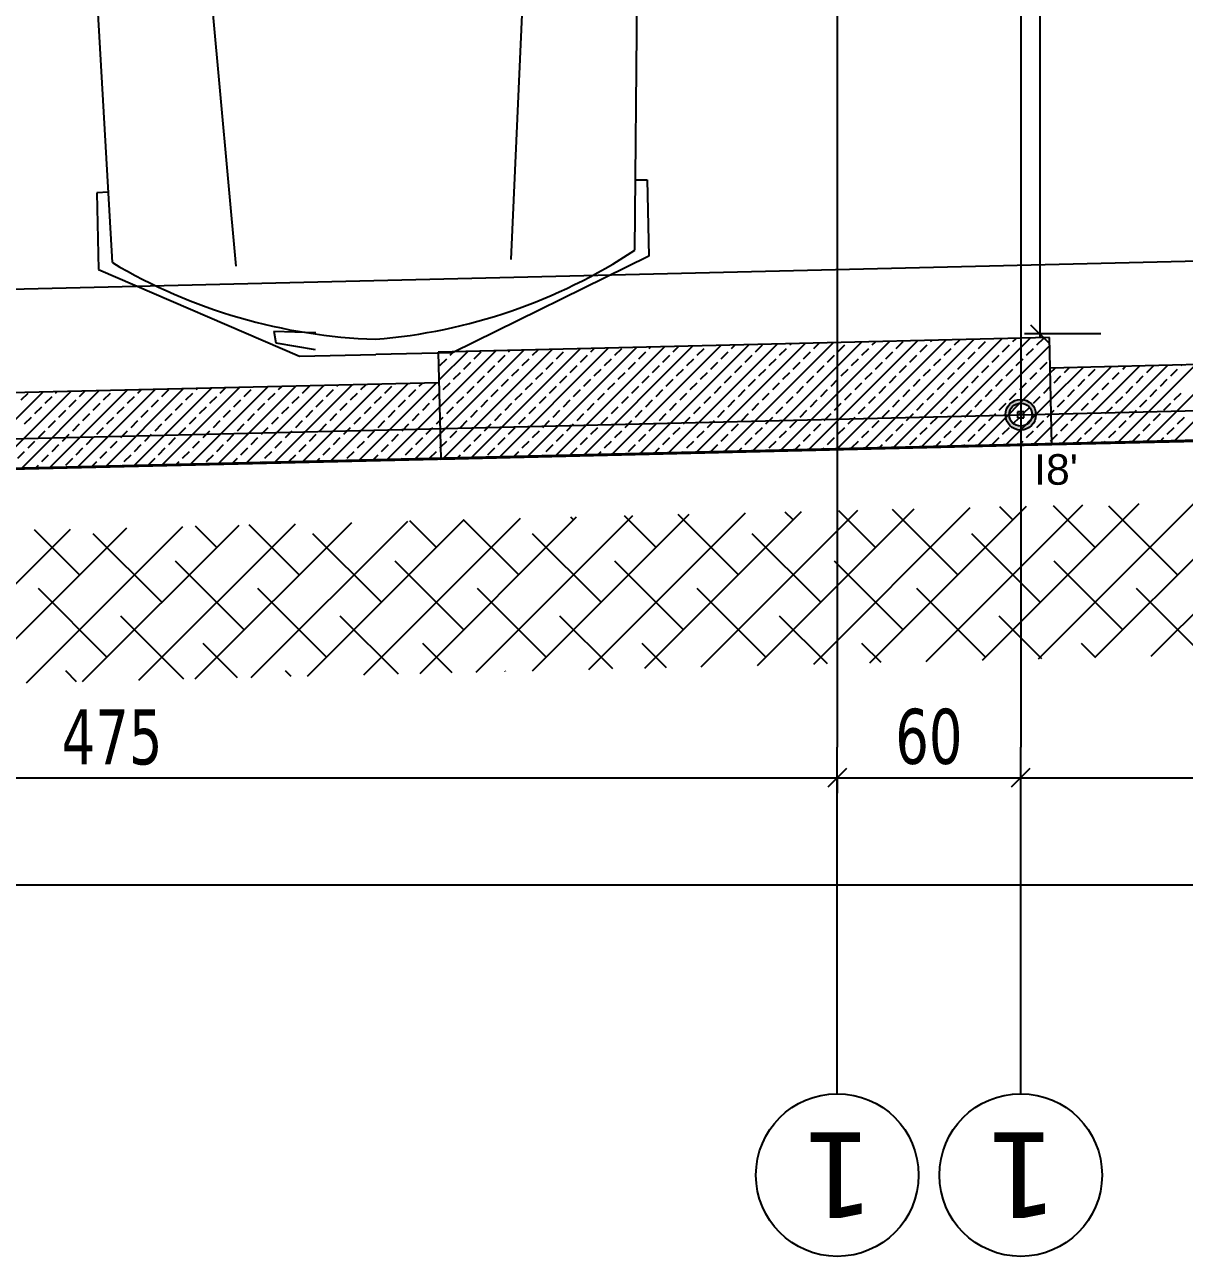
# Model space of a CAD drawing. Header units: millimetres. Extents: x 43168.9 to 43194.6, y -25545.1 to -25543.4.
# Drawn here: x 43170.9527 to 43171.0286, y -25544.8232 to -25544.7426 of the extents above; entities that cross this region are included whole.
import ezdxf
from ezdxf.enums import TextEntityAlignment as Align

# ---------------------------------------------------------------- set-up
doc = ezdxf.new("R2010")
doc.units = ezdxf.units.MM
doc.header["$LTSCALE"] = 200
doc.linetypes.add('DASHDOT', pattern=[1, 0.5, -0.25, 0, -0.25])
doc.linetypes.add('DASHDOT2', pattern=[0.5, 0.25, -0.125, 0, -0.125])
for name, color, linetype in [('aks_sgh', 5, 'DASHDOT2'), ('kolon-b.a_sgh', 6, 'Continuous'), ('olcuaks_sgh', 41, 'Continuous'), ('olcuic_sgh', 183, 'Continuous'), ('tarama-betonarme_sgh', 223, 'Continuous'), ('tarama-zemin_sgh', 197, 'Continuous'), ('yapi-yaklasma_sgh', 41, 'DASHDOT')]:
    doc.layers.add(name, color=color, linetype=linetype)
doc.styles.add('1-200', font='arial.ttf', dxfattribs={"height": 60})
doc.styles.add('dim', font='VERDANA.TTF', dxfattribs={"width": 0.7})
doc.styles.add('text1', font='VERDANA.TTF')

msp = doc.modelspace()

# ---------------------------------------------------------------- hatches: boundary and pattern name
h = msp.add_hatch(color=256)
edge = h.paths.add_edge_path()
edge.add_arc((43171.0178790417, -25544.76816632444), 0.001, 0, 360)
edge = h.paths.add_edge_path(flags=16)
edge.add_arc((43171.0178790417, -25544.76816632444), 0.00075, 0, 360)

# ---------------------------------------------------------------- linework, layer by layer
at = {"color": 0}
for p, q in [((43170.99263591774, -25544.75740124464), (43170.99289157836, -25544.73020422103)), ((43170.95845109474, -25544.75821528775), (43170.95690117267, -25544.73106126048)), ((43170.98455104051, -25544.75801112526), (43170.98530227967, -25544.74098812922)), ((43170.96655583767, -25544.75843964498), (43170.96499517237, -25544.74147170231)), ((43170.99267925414, -25544.75279114437), (43170.99344014979, -25544.75279794693)), ((43170.99342960868, -25544.75279819794), (43170.99344014979, -25544.75279794693)), ((43170.99344014979, -25544.75279794693), (43170.99355918304, -25544.75779661438)), ((43170.99344014979, -25544.75279794693), (43170.99355918304, -25544.75779661438)), ((43170.95818837127, -25544.75361247568), (43170.95742866188, -25544.7536554884)), ((43170.95743920299, -25544.75365523739), (43170.95742866188, -25544.7536554884)), ((43170.95742866188, -25544.7536554884), (43170.95754769514, -25544.75865415586)), ((43170.95742866188, -25544.7536554884), (43170.95754769514, -25544.75865415586)), ((43170.99355918304, -25544.75779661438), (43170.98069494645, -25544.76410475281)), ((43170.99355918304, -25544.75779661438), (43170.98069494645, -25544.76410475281)), ((43170.95754769514, -25544.75865415586), (43170.97069761154, -25544.76434281933)), ((43170.95754769514, -25544.75865415586), (43170.97069761154, -25544.76434281933)), ((43170.96902146877, -25544.76270325997), (43170.97176923242, -25544.76279248107)), ((43170.96902146877, -25544.76270325997), (43170.96914692705, -25544.76345120784)), ((43170.96914692705, -25544.76345120784), (43170.97172319101, -25544.76389918938)), ((43170.97069761154, -25544.76434281933), (43170.975696279, -25544.76422378607)), ((43170.97069761154, -25544.76434281933), (43170.975696279, -25544.76422378607)), ((43170.98069494645, -25544.76410475281), (43170.975696279, -25544.76422378607)), ((43170.98069494645, -25544.76410475281), (43170.975696279, -25544.76422378607))]:
    msp.add_line(p, q, dxfattribs=at)
at = {"color": 0, "linetype": 'ByBlock', "lineweight": -2}
for p, q in [((43171.01853173006, -25544.76228187019), (43171.01973173006, -25544.76348187019)), ((43171.01807904171, -25544.76796632445), (43171.0176790417, -25544.76796632445)), ((43171.0176790417, -25544.76796632445), (43171.0176790417, -25544.76836632445)), ((43171.0176790417, -25544.76836632445), (43171.01807904171, -25544.76836632445)), ((43171.01794975239, -25544.76809561377), (43171.01780833102, -25544.76823703512)), ((43171.01794975239, -25544.76823703512), (43171.01780833102, -25544.76809561377)), ((43171.01807904171, -25544.76836632445), (43171.01807904171, -25544.76796632445)), ((43171.0064790417, -25544.79131939969), (43171.0052790417, -25544.79251939969)), ((43171.0052790417, -25544.79251939969), (43171.0064790417, -25544.79131939969)), ((43171.01727904171, -25544.79251939969), (43171.0184790417, -25544.79131939969)), ((43171.0184790417, -25544.79131939969), (43171.01727904171, -25544.79251939969))]:
    msp.add_line(p, q, dxfattribs=at)
for p, q in [((43171.0058790417, -25544.81259939969), (43171.0058790417, -25544.78991939969)), ((43171.0178790417, -25544.81259939969), (43171.0178790417, -25544.78991939969))]:
    msp.add_line(p, q)
at = {"color": 0, "linetype": 'Continuous', "lineweight": -2}
for radius in [0.001, 0.00075]:
    msp.add_circle((43171.0178790417, -25544.76816632444), radius, dxfattribs=at)
at = {"linetype": 'Continuous'}
for centre in [(43171.0058790417, -25544.81791939969), (43171.0178790417, -25544.81791939969)]:
    msp.add_circle(centre, 0.005319999999999482, dxfattribs=at)
at = {"color": 0}
for centre, start, end in [((43170.97281596592, -25544.72728126019), 274.5439569055944, 303.3462461694842), ((43170.97681489988, -25544.72718603358), 239.3820053227603, 268.1842973649074)]:
    msp.add_arc(centre, 0.03605612228057108, start, end, dxfattribs=at)
at = {"layer": 'aks_sgh'}
for p, q in [((43171.0058790417, -25543.74091939969), (43171.0058790417, -25544.78991939969)), ((43171.0178790417, -25543.74091939969), (43171.0178790417, -25544.78991939969)), ((43170.24599999916, -25544.78649254973), (43171.11700293706, -25544.76581288985))]:
    msp.add_line(p, q, dxfattribs=at)
at = {"layer": 'kolon-b.a_sgh'}
for p, q in [((43171.11406195805, -25544.76288187019), (43171.01980727213, -25544.76511969829)), ((43171.0197598143, -25544.76312033887), (43170.97977111814, -25544.76406946013)), ((43171.01992592706, -25544.77011853259), (43171.0197598143, -25544.76312033887)), ((43170.97977111814, -25544.76406946013), (43170.9799372309, -25544.77106765386)), ((43170.9798185832, -25544.76606912389), (43170.90627904919, -25544.76781512552)), ((43171.01992592131, -25544.77011829033), (43171.11700677538, -25544.76781336234)), ((43170.9799372309, -25544.77106765386), (43171.01992592706, -25544.77011853259)), ((43170.90627904919, -25544.77281653457), (43170.98809299876, -25544.77087407883))]:
    msp.add_line(p, q, dxfattribs=at)
at = {"layer": 'olcuaks_sgh'}
for p, q in [((43171.0178790417, -25544.79191939969), (43171.0178790417, -25544.79091939969)), ((43171.0178790417, -25544.79191939969), (43171.0178790417, -25544.79091939969)), ((43170.9106290417, -25544.79191939969), (43171.00612904171, -25544.79191939969)), ((43171.00562904171, -25544.79191939969), (43171.0181290417, -25544.79191939969)), ((43171.0058790417, -25544.79191939969), (43171.0058790417, -25544.79291939969)), ((43171.0058790417, -25544.79191939969), (43171.0058790417, -25544.79291939969)), ((43171.01762904171, -25544.79191939969), (43171.1111290417, -25544.79191939969)), ((43170.21374999916, -25544.79891939969), (43171.1661290417, -25544.79891939969))]:
    msp.add_line(p, q, dxfattribs=at)
at = {"layer": 'olcuic_sgh'}
for p, q in [((43171.01913173006, -25544.55766939969), (43171.01913173006, -25544.76313187019)), ((43171.11415126696, -25544.75611078343), (43170.24858944894, -25544.77666125831)), ((43171.02313173006, -25544.76288187019), (43171.01813173006, -25544.76288187019))]:
    msp.add_line(p, q, dxfattribs=at)
at = {"layer": 'tarama-betonarme_sgh'}
for p, q in [((43170.98740510977, -25544.7708904057), (43170.99457748049, -25544.76371803498)), ((43170.98924482619, -25544.77084674051), (43170.9964171969, -25544.7636743698)), ((43170.9910845426, -25544.77080307532), (43170.99825691331, -25544.76363070461)), ((43170.99292425902, -25544.77075941013), (43171.00009662973, -25544.76358703942)), ((43170.99357008873, -25544.76382740152), (43170.99365762268, -25544.76373986757)), ((43170.99476397542, -25544.77071574494), (43171.00193634614, -25544.76354337423)), ((43170.99514163355, -25544.76405190793), (43170.99549733909, -25544.76369620238)), ((43170.99660369184, -25544.77067207975), (43171.00377606256, -25544.76349970904)), ((43170.99844340825, -25544.77062841457), (43171.00561577897, -25544.76345604385)), ((43170.9989582424, -25544.76382740152), (43170.99917677192, -25544.76360887201)), ((43171.00028312467, -25544.77058474938), (43171.00745549538, -25544.76341237866)), ((43171.00052978722, -25544.76405190793), (43171.00097880003, -25544.76360289512)), ((43171.00212284108, -25544.77054108419), (43171.00929521179, -25544.76336871348)), ((43171.00277485125, -25544.76360289512), (43171.00285620474, -25544.76352154163)), ((43171.00396255749, -25544.770497419), (43171.01113492821, -25544.76332504829)), ((43171.00434639608, -25544.76382740152), (43171.00469592115, -25544.76347787644)), ((43171.0058022739, -25544.77045375381), (43171.01297464462, -25544.7632813831)), ((43171.00591794089, -25544.76405190793), (43171.0063669537, -25544.76360289512)), ((43171.00764199032, -25544.77041008862), (43171.01481436103, -25544.76323771791)), ((43171.00816300492, -25544.76360289512), (43171.00837535398, -25544.76339054606)), ((43171.00948170673, -25544.77036642343), (43171.01665407744, -25544.76319405272)), ((43171.00973454975, -25544.76382740152), (43171.01018356255, -25544.76337838871)), ((43171.01130609457, -25544.76405190793), (43171.01175510737, -25544.76360289512)), ((43171.01132142315, -25544.77032275825), (43171.01849379386, -25544.76315038753)), ((43171.01197961378, -25544.76337838871), (43171.01205478681, -25544.76330321568)), ((43171.01316113956, -25544.77027909306), (43171.01977280038, -25544.76366743223)), ((43171.0135511586, -25544.76360289512), (43171.01389450322, -25544.76325955049)), ((43171.01512270342, -25544.76382740152), (43171.01557171623, -25544.76337838871)), ((43171.01669424824, -25544.76405190793), (43171.01714326104, -25544.76360289512)), ((43171.01736776745, -25544.76337838871), (43171.01757393605, -25544.76317222011)), ((43171.01893931227, -25544.76360289512), (43171.01938832508, -25544.76315388231)), ((43170.97977312437, -25544.76415398131), (43170.97985974918, -25544.7640673565)), ((43170.97981476791, -25544.765908389), (43170.9816994656, -25544.76402369131)), ((43170.97985641144, -25544.76766279669), (43170.98353918201, -25544.76398002612)), ((43170.97987519814, -25544.76494993354), (43170.98032421095, -25544.76450092073)), ((43170.97989805497, -25544.76941720438), (43170.98537889843, -25544.76393636093)), ((43170.98004624412, -25544.77106506646), (43170.98721861484, -25544.76389269574)), ((43170.98054871735, -25544.76427641433), (43170.98077960779, -25544.76404552389)), ((43170.98188596054, -25544.77102140127), (43170.98905833125, -25544.76384903055)), ((43170.98212026218, -25544.76450092073), (43170.98256927498, -25544.76405190793)), ((43170.98369180699, -25544.76472542713), (43170.9841408198, -25544.76427641433)), ((43170.98372567695, -25544.77097773608), (43170.99089804766, -25544.76380536536)), ((43170.98436532621, -25544.76405190793), (43170.98445904061, -25544.76395819351)), ((43170.98526335182, -25544.76494993354), (43170.98571236462, -25544.76450092073)), ((43170.98556539336, -25544.77093407089), (43170.99273776408, -25544.76376170017)), ((43170.98593687102, -25544.76427641433), (43170.98629875703, -25544.76391452832)), ((43170.98750841585, -25544.76450092073), (43170.98795742865, -25544.76405190793)), ((43170.98907996067, -25544.76472542713), (43170.98952897348, -25544.76427641433)), ((43170.98975347988, -25544.76405190793), (43170.98997818986, -25544.76382719795)), ((43170.99065150549, -25544.76494993354), (43170.99110051829, -25544.76450092073)), ((43170.9913250247, -25544.76427641433), (43170.9917740375, -25544.76382740152)), ((43170.99289656952, -25544.76450092073), (43170.99334558233, -25544.76405190793)), ((43170.99446811434, -25544.76472542713), (43170.99491712714, -25544.76427641433)), ((43170.99603965916, -25544.76494993354), (43170.99648867197, -25544.76450092073)), ((43170.99671317837, -25544.76427641433), (43170.99716219118, -25544.76382740152)), ((43170.99828472319, -25544.76450092073), (43170.998733736, -25544.76405190793)), ((43170.99985626801, -25544.76472542713), (43171.00030528082, -25544.76427641433)), ((43171.00142781284, -25544.76494993354), (43171.00187682564, -25544.76450092073)), ((43171.00210133204, -25544.76427641433), (43171.00255034485, -25544.76382740152)), ((43171.00367287687, -25544.76450092073), (43171.00412188967, -25544.76405190793)), ((43171.00524442169, -25544.76472542713), (43171.00569343449, -25544.76427641433)), ((43171.00681596651, -25544.76494993354), (43171.00726497931, -25544.76450092073)), ((43171.00748948572, -25544.76427641433), (43171.00793849852, -25544.76382740152)), ((43171.00906103053, -25544.76450092073), (43171.00951004335, -25544.76405190793)), ((43171.01063257536, -25544.76472542713), (43171.01108158816, -25544.76427641433)), ((43171.01220412018, -25544.76494993354), (43171.01265313299, -25544.76450092073)), ((43171.01287763939, -25544.76427641433), (43171.0133266522, -25544.76382740152)), ((43171.01444918421, -25544.76450092073), (43171.01489819702, -25544.76405190793)), ((43171.01602072903, -25544.76472542713), (43171.01646974184, -25544.76427641433)), ((43171.01759227385, -25544.76494993354), (43171.01804128666, -25544.76450092073)), ((43171.01826579306, -25544.76427641433), (43171.01871480587, -25544.76382740152)), ((43170.98144674297, -25544.76517443994), (43170.98189575577, -25544.76472542713)), ((43170.98301828778, -25544.76539894634), (43170.98346730059, -25544.76494993354)), ((43170.98458983261, -25544.76562345275), (43170.98503884541, -25544.76517443994)), ((43170.98683489664, -25544.76517443994), (43170.98728390945, -25544.76472542713)), ((43170.98840644146, -25544.76539894634), (43170.98885545426, -25544.76494993354)), ((43170.98997798628, -25544.76562345275), (43170.99042699909, -25544.76517443994)), ((43170.99222305031, -25544.76517443994), (43170.99267206312, -25544.76472542713)), ((43170.99379459513, -25544.76539894634), (43170.99424360794, -25544.76494993354)), ((43170.99536613996, -25544.76562345275), (43170.99581515276, -25544.76517443994)), ((43170.99761120398, -25544.76517443994), (43170.99806021679, -25544.76472542713)), ((43170.9991827488, -25544.76539894634), (43170.99963176161, -25544.76494993354)), ((43171.00075429363, -25544.76562345275), (43171.00120330643, -25544.76517443994)), ((43171.00299935765, -25544.76517443994), (43171.00344837046, -25544.76472542713)), ((43171.00457090248, -25544.76539894634), (43171.00501991528, -25544.76494993354)), ((43171.0061424473, -25544.76562345275), (43171.00659146011, -25544.76517443994)), ((43171.00838751133, -25544.76517443994), (43171.00883652413, -25544.76472542713)), ((43171.00995905615, -25544.76539894634), (43171.01040806896, -25544.76494993354)), ((43171.01153060097, -25544.76562345275), (43171.01197961378, -25544.76517443994)), ((43171.013775665, -25544.76517443994), (43171.01422467781, -25544.76472542713)), ((43171.01534720982, -25544.76539894634), (43171.01579622263, -25544.76494993354)), ((43171.01691875464, -25544.76562345275), (43171.01736776745, -25544.76517443994)), ((43171.01916381867, -25544.76517443994), (43171.01961283148, -25544.76472542713)), ((43171.01981444392, -25544.76542183992), (43171.02012410798, -25544.76511217586)), ((43171.01985608746, -25544.76717624761), (43171.02196383874, -25544.76506849632)), ((43171.01989773098, -25544.7689306553), (43171.02380356951, -25544.76502481678)), ((43171.02052025814, -25544.77010417937), (43171.02564330027, -25544.76498113724)), ((43171.0207353635, -25544.76539894634), (43171.02104397376, -25544.76509033608)), ((43171.02230690831, -25544.76562345275), (43171.02275592112, -25544.76517443994)), ((43171.0223599889, -25544.77006049983), (43171.02748303103, -25544.7649374577)), ((43171.02419971966, -25544.77001682029), (43171.02932276179, -25544.76489377816)), ((43171.02455197235, -25544.76517443994), (43171.02472343529, -25544.765002977)), ((43171.02603945043, -25544.76997314076), (43171.03116249256, -25544.76485009863)), ((43171.02612351717, -25544.76539894634), (43171.02656316604, -25544.76495929746)), ((43171.02769506199, -25544.76562345275), (43171.02814407479, -25544.76517443994)), ((43171.02787918119, -25544.76992946122), (43171.03300222332, -25544.76480641909)), ((43171.0283685812, -25544.76494993354), (43171.02840289681, -25544.76491561792)), ((43170.97084752755, -25544.77128352691), (43170.97597056967, -25544.76616048478)), ((43170.97268725831, -25544.77123984737), (43170.97781030044, -25544.76611680524)), ((43170.97452698907, -25544.77119616784), (43170.9796500312, -25544.76607312571)), ((43170.97852815973, -25544.76629697195), (43170.97873016621, -25544.76609496547)), ((43170.98009970455, -25544.76652147836), (43170.98054871735, -25544.76607246555)), ((43170.98077322375, -25544.76584795915), (43170.98122223657, -25544.76539894634)), ((43170.98234476858, -25544.76607246555), (43170.98279378138, -25544.76562345275)), ((43170.9839163134, -25544.76629697195), (43170.98436532621, -25544.76584795915)), ((43170.98548785822, -25544.76652147836), (43170.98593687102, -25544.76607246555)), ((43170.98616137743, -25544.76584795915), (43170.98661039023, -25544.76539894634)), ((43170.98773292225, -25544.76607246555), (43170.98818193506, -25544.76562345275)), ((43170.98930446707, -25544.76629697195), (43170.98975347988, -25544.76584795915)), ((43170.99087601189, -25544.76652147836), (43170.9913250247, -25544.76607246555)), ((43170.9915495311, -25544.76584795915), (43170.9919985439, -25544.76539894634)), ((43170.99312107592, -25544.76607246555), (43170.99357008873, -25544.76562345275)), ((43170.99469262074, -25544.76629697195), (43170.99514163355, -25544.76584795915)), ((43170.99626416557, -25544.76652147836), (43170.99671317837, -25544.76607246555)), ((43170.99693768477, -25544.76584795915), (43170.99738669758, -25544.76539894634)), ((43170.9985092296, -25544.76607246555), (43170.9989582424, -25544.76562345275)), ((43171.00008077441, -25544.76629697195), (43171.00052978722, -25544.76584795915)), ((43171.00165231924, -25544.76652147836), (43171.00210133204, -25544.76607246555)), ((43171.00232583845, -25544.76584795915), (43171.00277485125, -25544.76539894634)), ((43171.00389738327, -25544.76607246555), (43171.00434639608, -25544.76562345275)), ((43171.00546892809, -25544.76629697195), (43171.00591794089, -25544.76584795915)), ((43171.00704047291, -25544.76652147836), (43171.00748948572, -25544.76607246555)), ((43171.00771399212, -25544.76584795915), (43171.00816300492, -25544.76539894634)), ((43171.00928553694, -25544.76607246555), (43171.00973454975, -25544.76562345275)), ((43171.01085708176, -25544.76629697195), (43171.01130609457, -25544.76584795915)), ((43171.01242862659, -25544.76652147836), (43171.01287763939, -25544.76607246555)), ((43171.01310214579, -25544.76584795915), (43171.0135511586, -25544.76539894634)), ((43171.01467369061, -25544.76607246555), (43171.01512270342, -25544.76562345275)), ((43171.01500085597, -25544.77023542787), (43171.01981444392, -25544.76542183992)), ((43171.01624523543, -25544.76629697195), (43171.01669424824, -25544.76584795915)), ((43171.01781678026, -25544.76652147836), (43171.01826579306, -25544.76607246555)), ((43171.01849029947, -25544.76584795915), (43171.01893931227, -25544.76539894634)), ((43171.02006184428, -25544.76607246555), (43171.0205108571, -25544.76562345275)), ((43171.02163338911, -25544.76629697195), (43171.02208240191, -25544.76584795915)), ((43171.02320493392, -25544.76652147836), (43171.02365394674, -25544.76607246555)), ((43171.02387845314, -25544.76584795915), (43171.02432746594, -25544.76539894634)), ((43171.02544999796, -25544.76607246555), (43171.02589901076, -25544.76562345275)), ((43171.02702154278, -25544.76629697195), (43171.02747055559, -25544.76584795915)), ((43170.94877075839, -25544.77180768138), (43170.95389380052, -25544.76668463925)), ((43170.95061048916, -25544.77176400183), (43170.95573353129, -25544.76664095971)), ((43170.95245021992, -25544.7717203223), (43170.95757326204, -25544.76659728017)), ((43170.95248541697, -25544.76719499757), (43170.95293442978, -25544.76674598476)), ((43170.9540569618, -25544.76741950397), (43170.9545059746, -25544.76697049116)), ((43170.95428995068, -25544.77167664276), (43170.95941299281, -25544.76655360063)), ((43170.954730481, -25544.76674598476), (43170.9548136663, -25544.76666279947)), ((43170.95612968144, -25544.77163296322), (43170.96125272357, -25544.76650992109)), ((43170.95630202583, -25544.76697049116), (43170.95665339706, -25544.76661911993)), ((43170.95787357065, -25544.76719499757), (43170.95832258345, -25544.76674598476)), ((43170.95796941221, -25544.77158928368), (43170.96309245433, -25544.76646624155)), ((43170.95944511547, -25544.76741950397), (43170.95989412827, -25544.76697049116)), ((43170.95980914297, -25544.77154560414), (43170.9649321851, -25544.76642256201)), ((43170.96011863468, -25544.76674598476), (43170.96033285859, -25544.76653176085)), ((43170.96164887373, -25544.77150192461), (43170.96677191586, -25544.76637888248)), ((43170.9616901795, -25544.76697049116), (43170.96213919231, -25544.76652147836)), ((43170.96326172432, -25544.76719499757), (43170.96371073712, -25544.76674598476)), ((43170.9634886045, -25544.77145824506), (43170.96861164663, -25544.76633520294)), ((43170.96393524353, -25544.76652147836), (43170.96401232011, -25544.76644440178)), ((43170.96483326914, -25544.76741950397), (43170.96528228195, -25544.76697049116)), ((43170.96532833526, -25544.77141456553), (43170.97045137738, -25544.7662915234)), ((43170.96550678835, -25544.76674598476), (43170.96585205087, -25544.76640072224)), ((43170.96707833317, -25544.76697049116), (43170.96752734598, -25544.76652147836)), ((43170.96716806602, -25544.77137088599), (43170.97229110815, -25544.76624784386)), ((43170.96864987799, -25544.76719499757), (43170.9690988908, -25544.76674598476)), ((43170.96900779678, -25544.77132720645), (43170.97413083891, -25544.76620416432)), ((43170.9693233972, -25544.76652147836), (43170.9695315124, -25544.76631336316)), ((43170.97022142282, -25544.76741950397), (43170.97067043562, -25544.76697049116)), ((43170.97089494202, -25544.76674598476), (43170.97134395483, -25544.76629697195)), ((43170.97246648684, -25544.76697049116), (43170.97291549965, -25544.76652147836)), ((43170.97314000606, -25544.76629697195), (43170.97321097393, -25544.76622600408)), ((43170.97403803167, -25544.76719499757), (43170.97448704447, -25544.76674598476)), ((43170.97471155087, -25544.76652147836), (43170.97505070469, -25544.76618232454)), ((43170.97560957649, -25544.76741950397), (43170.97605858929, -25544.76697049116)), ((43170.9762830957, -25544.76674598476), (43170.9767321085, -25544.76629697195)), ((43170.97785464051, -25544.76697049116), (43170.97830365333, -25544.76652147836)), ((43170.97942618534, -25544.76719499757), (43170.97983558969, -25544.76678559322)), ((43170.97983558969, -25544.76678559322), (43170.97987519814, -25544.76674598476)), ((43170.98099773016, -25544.76741950397), (43170.98144674297, -25544.76697049116)), ((43170.98167124937, -25544.76674598476), (43170.98212026218, -25544.76629697195)), ((43170.98324279419, -25544.76697049116), (43170.98369180699, -25544.76652147836)), ((43170.98481433901, -25544.76719499757), (43170.98526335182, -25544.76674598476)), ((43170.98638588383, -25544.76741950397), (43170.98683489664, -25544.76697049116)), ((43170.98705940304, -25544.76674598476), (43170.98750841585, -25544.76629697195)), ((43170.98863094786, -25544.76697049116), (43170.98907996067, -25544.76652147836)), ((43170.99020249269, -25544.76719499757), (43170.99065150549, -25544.76674598476)), ((43170.9917740375, -25544.76741950397), (43170.99222305031, -25544.76697049116)), ((43170.99244755672, -25544.76674598476), (43170.99289656952, -25544.76629697195)), ((43170.99401910153, -25544.76697049116), (43170.99446811434, -25544.76652147836)), ((43170.99559064636, -25544.76719499757), (43170.99603965916, -25544.76674598476)), ((43170.99716219118, -25544.76741950397), (43170.99761120398, -25544.76697049116)), ((43170.99783571038, -25544.76674598476), (43170.99828472319, -25544.76629697195)), ((43170.99940725521, -25544.76697049116), (43170.99985626801, -25544.76652147836)), ((43171.00097880003, -25544.76719499757), (43171.00142781284, -25544.76674598476)), ((43171.00255034485, -25544.76741950397), (43171.00299935765, -25544.76697049116)), ((43171.00322386406, -25544.76674598476), (43171.00367287687, -25544.76629697195)), ((43171.00479540888, -25544.76697049116), (43171.00524442169, -25544.76652147836)), ((43171.0063669537, -25544.76719499757), (43171.00681596651, -25544.76674598476)), ((43171.00793849852, -25544.76741950397), (43171.00838751133, -25544.76697049116)), ((43171.00861201773, -25544.76674598476), (43171.00906103053, -25544.76629697195)), ((43171.01018356255, -25544.76697049116), (43171.01063257536, -25544.76652147836)), ((43171.01175510737, -25544.76719499757), (43171.01220412018, -25544.76674598476)), ((43171.0133266522, -25544.76741950397), (43171.013775665, -25544.76697049116)), ((43171.0140001714, -25544.76674598476), (43171.01444918421, -25544.76629697195)), ((43171.01557171623, -25544.76697049116), (43171.01602072903, -25544.76652147836)), ((43171.01714326104, -25544.76719499757), (43171.01759227385, -25544.76674598476)), ((43171.01871480587, -25544.76741950397), (43171.01916381867, -25544.76697049116)), ((43171.01938832508, -25544.76674598476), (43171.0198352657, -25544.76629904414)), ((43171.0198352657, -25544.76629904414), (43171.01983733788, -25544.76629697195)), ((43171.0209598699, -25544.76697049116), (43171.02140888271, -25544.76652147836)), ((43171.02253141472, -25544.76719499757), (43171.02298042752, -25544.76674598476)), ((43171.02410295954, -25544.76741950397), (43171.02455197235, -25544.76697049116)), ((43171.02477647875, -25544.76674598476), (43171.02522549155, -25544.76629697195)), ((43171.02634802357, -25544.76697049116), (43171.02679703638, -25544.76652147836)), ((43171.02791956839, -25544.76719499757), (43171.0283685812, -25544.76674598476)), ((43170.95338344259, -25544.76809302318), (43170.95383245539, -25544.76764401037)), ((43170.95562850661, -25544.76764401037), (43170.95607751943, -25544.76719499757)), ((43170.95720005144, -25544.76786851678), (43170.95764906424, -25544.76741950397)), ((43170.95877159626, -25544.76809302318), (43170.95922060907, -25544.76764401037)), ((43170.96101666029, -25544.76764401037), (43170.9614656731, -25544.76719499757)), ((43170.96258820511, -25544.76786851678), (43170.96303721792, -25544.76741950397)), ((43170.96415974994, -25544.76809302318), (43170.96460876274, -25544.76764401037)), ((43170.96640481396, -25544.76764401037), (43170.96685382677, -25544.76719499757)), ((43170.96797635878, -25544.76786851678), (43170.96842537159, -25544.76741950397)), ((43170.9695479036, -25544.76809302318), (43170.96999691641, -25544.76764401037)), ((43170.97179296763, -25544.76764401037), (43170.97224198044, -25544.76719499757)), ((43170.97336451246, -25544.76786851678), (43170.97381352526, -25544.76741950397)), ((43170.97493605728, -25544.76809302318), (43170.97538507009, -25544.76764401037)), ((43170.97636671983, -25544.77115248829), (43170.97985641144, -25544.76766279669)), ((43170.97718112131, -25544.76764401037), (43170.97763013411, -25544.76719499757)), ((43170.97875266613, -25544.76786851678), (43170.97920167894, -25544.76741950397)), ((43170.98032421095, -25544.76809302318), (43170.98077322375, -25544.76764401037)), ((43170.98256927498, -25544.76764401037), (43170.98301828778, -25544.76719499757)), ((43170.9841408198, -25544.76786851678), (43170.98458983261, -25544.76741950397)), ((43170.98571236462, -25544.76809302318), (43170.98616137743, -25544.76764401037)), ((43170.98795742865, -25544.76764401037), (43170.98840644146, -25544.76719499757)), ((43170.98952897348, -25544.76786851678), (43170.98997798628, -25544.76741950397)), ((43170.99110051829, -25544.76809302318), (43170.9915495311, -25544.76764401037)), ((43170.99334558233, -25544.76764401037), (43170.99379459513, -25544.76719499757)), ((43170.99491712714, -25544.76786851678), (43170.99536613996, -25544.76741950397)), ((43170.99648867197, -25544.76809302318), (43170.99693768477, -25544.76764401037)), ((43170.998733736, -25544.76764401037), (43170.9991827488, -25544.76719499757)), ((43171.00030528082, -25544.76786851678), (43171.00075429363, -25544.76741950397)), ((43171.00187682564, -25544.76809302318), (43171.00232583845, -25544.76764401037)), ((43171.00412188967, -25544.76764401037), (43171.00457090248, -25544.76719499757)), ((43171.00569343449, -25544.76786851678), (43171.0061424473, -25544.76741950397)), ((43171.00726497931, -25544.76809302318), (43171.00771399212, -25544.76764401037)), ((43171.00951004335, -25544.76764401037), (43171.00995905615, -25544.76719499757)), ((43171.01108158816, -25544.76786851678), (43171.01153060097, -25544.76741950397)), ((43171.01265313299, -25544.76809302318), (43171.01310214579, -25544.76764401037)), ((43171.01489819702, -25544.76764401037), (43171.01534720982, -25544.76719499757)), ((43171.01646974184, -25544.76786851678), (43171.01691875464, -25544.76741950397)), ((43171.01684057238, -25544.77019176268), (43171.01985608746, -25544.76717624761)), ((43171.01804128666, -25544.76809302318), (43171.01849029947, -25544.76764401037)), ((43171.02028635069, -25544.76764401037), (43171.0207353635, -25544.76719499757)), ((43171.02185789551, -25544.76786851678), (43171.02230690831, -25544.76741950397)), ((43171.02342944033, -25544.76809302318), (43171.02387845314, -25544.76764401037)), ((43171.02567450436, -25544.76764401037), (43171.02612351717, -25544.76719499757)), ((43171.02724604918, -25544.76786851678), (43171.02769506199, -25544.76741950397)), ((43170.95270992337, -25544.76876654239), (43170.95315893619, -25544.76831752958)), ((43170.9542814682, -25544.76899104879), (43170.954730481, -25544.76854203598)), ((43170.95495498741, -25544.76831752958), (43170.95540400021, -25544.76786851678)), ((43170.95652653223, -25544.76854203598), (43170.95697554504, -25544.76809302318)), ((43170.95809807705, -25544.76876654239), (43170.95854708986, -25544.76831752958)), ((43170.95966962187, -25544.76899104879), (43170.96011863468, -25544.76854203598)), ((43170.96034314108, -25544.76831752958), (43170.96079215388, -25544.76786851678)), ((43170.9619146859, -25544.76854203598), (43170.96236369871, -25544.76809302318)), ((43170.96348623072, -25544.76876654239), (43170.96393524353, -25544.76831752958)), ((43170.96505777555, -25544.76899104879), (43170.96550678835, -25544.76854203598)), ((43170.96573129475, -25544.76831752958), (43170.96618030756, -25544.76786851678)), ((43170.96730283958, -25544.76854203598), (43170.96775185238, -25544.76809302318)), ((43170.96887438439, -25544.76876654239), (43170.9693233972, -25544.76831752958)), ((43170.97044592922, -25544.76899104879), (43170.97089494202, -25544.76854203598)), ((43170.97111944843, -25544.76831752958), (43170.97156846123, -25544.76786851678)), ((43170.97269099325, -25544.76854203598), (43170.97314000606, -25544.76809302318)), ((43170.97426253807, -25544.76876654239), (43170.97471155087, -25544.76831752958)), ((43170.97583408289, -25544.76899104879), (43170.9762830957, -25544.76854203598)), ((43170.9765076021, -25544.76831752958), (43170.9769566149, -25544.76786851678)), ((43170.97807914692, -25544.76854203598), (43170.97852815973, -25544.76809302318)), ((43170.97965069174, -25544.76876654239), (43170.97987723321, -25544.76854000091)), ((43170.97987723321, -25544.76854000091), (43170.98009970455, -25544.76831752958)), ((43170.98122223657, -25544.76899104879), (43170.98167124937, -25544.76854203598)), ((43170.98189575577, -25544.76831752958), (43170.98234476858, -25544.76786851678)), ((43170.98346730059, -25544.76854203598), (43170.9839163134, -25544.76809302318)), ((43170.98503884541, -25544.76876654239), (43170.98548785822, -25544.76831752958)), ((43170.98661039023, -25544.76899104879), (43170.98705940304, -25544.76854203598)), ((43170.98728390945, -25544.76831752958), (43170.98773292225, -25544.76786851678)), ((43170.98885545426, -25544.76854203598), (43170.98930446707, -25544.76809302318)), ((43170.99042699909, -25544.76876654239), (43170.99087601189, -25544.76831752958)), ((43170.9919985439, -25544.76899104879), (43170.99244755672, -25544.76854203598)), ((43170.99267206312, -25544.76831752958), (43170.99312107592, -25544.76786851678)), ((43170.99424360794, -25544.76854203598), (43170.99469262074, -25544.76809302318)), ((43170.99581515276, -25544.76876654239), (43170.99626416557, -25544.76831752958)), ((43170.99738669758, -25544.76899104879), (43170.99783571038, -25544.76854203598)), ((43170.99806021679, -25544.76831752958), (43170.9985092296, -25544.76786851678)), ((43170.99963176161, -25544.76854203598), (43171.00008077441, -25544.76809302318)), ((43171.00120330643, -25544.76876654239), (43171.00165231924, -25544.76831752958)), ((43171.00277485125, -25544.76899104879), (43171.00322386406, -25544.76854203598)), ((43171.00344837046, -25544.76831752958), (43171.00389738327, -25544.76786851678)), ((43171.00501991528, -25544.76854203598), (43171.00546892809, -25544.76809302318)), ((43171.00659146011, -25544.76876654239), (43171.00704047291, -25544.76831752958)), ((43171.00816300492, -25544.76899104879), (43171.00861201773, -25544.76854203598)), ((43171.00883652413, -25544.76831752958), (43171.00928553694, -25544.76786851678)), ((43171.01040806896, -25544.76854203598), (43171.01085708176, -25544.76809302318)), ((43171.01197961378, -25544.76876654239), (43171.01242862659, -25544.76831752958)), ((43171.0135511586, -25544.76899104879), (43171.0140001714, -25544.76854203598)), ((43171.01422467781, -25544.76831752958), (43171.01467369061, -25544.76786851678)), ((43171.01579622263, -25544.76854203598), (43171.01624523543, -25544.76809302318)), ((43171.01736776745, -25544.76876654239), (43171.01781678026, -25544.76831752958)), ((43171.01893931227, -25544.76899104879), (43171.01938832508, -25544.76854203598)), ((43171.01961283148, -25544.76831752958), (43171.01987690923, -25544.76805345183)), ((43171.01987690923, -25544.76805345183), (43171.02006184428, -25544.76786851678)), ((43171.0211843763, -25544.76854203598), (43171.02163338911, -25544.76809302318)), ((43171.02275592112, -25544.76876654239), (43171.02320493392, -25544.76831752958)), ((43171.02432746594, -25544.76899104879), (43171.02477647875, -25544.76854203598)), ((43171.02500098515, -25544.76831752958), (43171.02544999796, -25544.76786851678)), ((43171.02657252998, -25544.76854203598), (43171.02702154278, -25544.76809302318)), ((43171.02814407479, -25544.76876654239), (43171.0285930876, -25544.76831752958)), ((43170.95360794899, -25544.769664568), (43170.9540569618, -25544.7692155552)), ((43170.95585301302, -25544.7692155552), (43170.95630202583, -25544.76876654239)), ((43170.95742455784, -25544.7694400616), (43170.95787357065, -25544.76899104879)), ((43170.95899610266, -25544.769664568), (43170.95944511547, -25544.7692155552)), ((43170.96124116669, -25544.7692155552), (43170.9616901795, -25544.76876654239)), ((43170.96281271151, -25544.7694400616), (43170.96326172432, -25544.76899104879)), ((43170.96438425634, -25544.769664568), (43170.96483326914, -25544.7692155552)), ((43170.96662932036, -25544.7692155552), (43170.96707833317, -25544.76876654239)), ((43170.96820086519, -25544.7694400616), (43170.96864987799, -25544.76899104879)), ((43170.96977241001, -25544.769664568), (43170.97022142282, -25544.7692155552)), ((43170.97201747404, -25544.7692155552), (43170.97246648684, -25544.76876654239)), ((43170.97358901886, -25544.7694400616), (43170.97403803167, -25544.76899104879)), ((43170.97516056368, -25544.769664568), (43170.97560957649, -25544.7692155552)), ((43170.97740562771, -25544.7692155552), (43170.97785464051, -25544.76876654239)), ((43170.97897717253, -25544.7694400616), (43170.97942618534, -25544.76899104879)), ((43170.98054871735, -25544.769664568), (43170.98099773016, -25544.7692155552)), ((43170.98279378138, -25544.7692155552), (43170.98324279419, -25544.76876654239)), ((43170.98436532621, -25544.7694400616), (43170.98481433901, -25544.76899104879)), ((43170.98593687102, -25544.769664568), (43170.98638588383, -25544.7692155552)), ((43170.98818193506, -25544.7692155552), (43170.98863094786, -25544.76876654239)), ((43170.98975347988, -25544.7694400616), (43170.99020249269, -25544.76899104879)), ((43170.9913250247, -25544.769664568), (43170.9917740375, -25544.7692155552)), ((43170.99357008873, -25544.7692155552), (43170.99401910153, -25544.76876654239)), ((43170.99514163355, -25544.7694400616), (43170.99559064636, -25544.76899104879)), ((43170.99671317837, -25544.769664568), (43170.99716219118, -25544.7692155552)), ((43170.9989582424, -25544.7692155552), (43170.99940725521, -25544.76876654239)), ((43171.00052978722, -25544.7694400616), (43171.00097880003, -25544.76899104879)), ((43171.00210133204, -25544.769664568), (43171.00255034485, -25544.7692155552)), ((43171.00434639608, -25544.7692155552), (43171.00479540888, -25544.76876654239)), ((43171.00591794089, -25544.7694400616), (43171.0063669537, -25544.76899104879)), ((43171.00748948572, -25544.769664568), (43171.00793849852, -25544.7692155552)), ((43171.00973454975, -25544.7692155552), (43171.01018356255, -25544.76876654239)), ((43171.01130609457, -25544.7694400616), (43171.01175510737, -25544.76899104879)), ((43171.01287763939, -25544.769664568), (43171.0133266522, -25544.7692155552)), ((43171.01512270342, -25544.7692155552), (43171.01557171623, -25544.76876654239)), ((43171.01669424824, -25544.7694400616), (43171.01714326104, -25544.76899104879)), ((43171.01826579306, -25544.769664568), (43171.01871480587, -25544.7692155552)), ((43171.0186802888, -25544.77014809749), (43171.01989773098, -25544.7689306553)), ((43171.0205108571, -25544.7692155552), (43171.0209598699, -25544.76876654239)), ((43171.02208240191, -25544.7694400616), (43171.02253141472, -25544.76899104879)), ((43171.02365394674, -25544.769664568), (43171.02410295954, -25544.7692155552)), ((43171.02589901076, -25544.7692155552), (43171.02634802357, -25544.76876654239)), ((43171.02747055559, -25544.7694400616), (43171.02791956839, -25544.76899104879)), ((43170.95293442978, -25544.77033808721), (43170.95338344259, -25544.7698890744)), ((43170.9545059746, -25544.77056259361), (43170.95495498741, -25544.77011358081)), ((43170.95517949381, -25544.7698890744), (43170.95562850661, -25544.7694400616)), ((43170.95675103863, -25544.77011358081), (43170.95720005144, -25544.769664568)), ((43170.95832258345, -25544.77033808721), (43170.95877159626, -25544.7698890744)), ((43170.95989412827, -25544.77056259361), (43170.96034314108, -25544.77011358081)), ((43170.96056764748, -25544.7698890744), (43170.96101666029, -25544.7694400616)), ((43170.96213919231, -25544.77011358081), (43170.96258820511, -25544.769664568)), ((43170.96371073712, -25544.77033808721), (43170.96415974994, -25544.7698890744)), ((43170.96528228195, -25544.77056259361), (43170.96573129475, -25544.77011358081)), ((43170.96595580116, -25544.7698890744), (43170.96640481396, -25544.7694400616)), ((43170.96752734598, -25544.77011358081), (43170.96797635878, -25544.769664568)), ((43170.9690988908, -25544.77033808721), (43170.9695479036, -25544.7698890744)), ((43170.97067043562, -25544.77056259361), (43170.97111944843, -25544.77011358081)), ((43170.97134395483, -25544.7698890744), (43170.97179296763, -25544.7694400616)), ((43170.97291549965, -25544.77011358081), (43170.97336451246, -25544.769664568)), ((43170.97448704447, -25544.77033808721), (43170.97493605728, -25544.7698890744)), ((43170.97605858929, -25544.77056259361), (43170.9765076021, -25544.77011358081)), ((43170.9767321085, -25544.7698890744), (43170.97718112131, -25544.7694400616)), ((43170.97820645059, -25544.77110880876), (43170.97989805497, -25544.76941720438)), ((43170.97830365333, -25544.77011358081), (43170.97875266613, -25544.769664568)), ((43170.97991887675, -25544.7702944086), (43170.98032421095, -25544.7698890744)), ((43170.98144674297, -25544.77056259361), (43170.98189575577, -25544.77011358081)), ((43170.98212026218, -25544.7698890744), (43170.98256927498, -25544.7694400616)), ((43170.98369180699, -25544.77011358081), (43170.9841408198, -25544.769664568)), ((43170.98526335182, -25544.77033808721), (43170.98571236462, -25544.7698890744)), ((43170.98683489664, -25544.77056259361), (43170.98728390945, -25544.77011358081)), ((43170.98750841585, -25544.7698890744), (43170.98795742865, -25544.7694400616)), ((43170.98907996067, -25544.77011358081), (43170.98952897348, -25544.769664568)), ((43170.99065150549, -25544.77033808721), (43170.99110051829, -25544.7698890744)), ((43170.99222305031, -25544.77056259361), (43170.99267206312, -25544.77011358081)), ((43170.99289656952, -25544.7698890744), (43170.99334558233, -25544.7694400616)), ((43170.99446811434, -25544.77011358081), (43170.99491712714, -25544.769664568)), ((43170.99603965916, -25544.77033808721), (43170.99648867197, -25544.7698890744)), ((43170.99761120398, -25544.77056259361), (43170.99806021679, -25544.77011358081)), ((43170.99828472319, -25544.7698890744), (43170.998733736, -25544.7694400616)), ((43170.99985626801, -25544.77011358081), (43171.00030528082, -25544.769664568)), ((43171.00142781284, -25544.77033808721), (43171.00187682564, -25544.7698890744)), ((43171.00304269968, -25544.77051925159), (43171.00344837046, -25544.77011358081)), ((43171.00367287687, -25544.7698890744), (43171.00412188967, -25544.7694400616)), ((43171.00524442169, -25544.77011358081), (43171.00569343449, -25544.769664568)), ((43171.00681596651, -25544.77033808721), (43171.00726497931, -25544.7698890744)), ((43171.00856184892, -25544.77038825602), (43171.00883652413, -25544.77011358081)), ((43171.00906103053, -25544.7698890744), (43171.00951004335, -25544.7694400616)), ((43171.01063257536, -25544.77011358081), (43171.01108158816, -25544.769664568)), ((43171.01224128175, -25544.77030092564), (43171.01265313299, -25544.7698890744)), ((43171.01408099816, -25544.77025726045), (43171.01422467781, -25544.77011358081)), ((43171.01444918421, -25544.7698890744), (43171.01489819702, -25544.7694400616)), ((43171.01602072903, -25544.77011358081), (43171.01646974184, -25544.769664568)), ((43171.01776043099, -25544.77016993007), (43171.01804128666, -25544.7698890744)), ((43171.0196001474, -25544.77012626488), (43171.01961283148, -25544.77011358081)), ((43171.01983733788, -25544.7698890744), (43171.01991855277, -25544.76980785952)), ((43171.01991855277, -25544.76980785952), (43171.02028635069, -25544.7694400616)), ((43171.02144012392, -25544.77008233959), (43171.02185789551, -25544.769664568)), ((43171.02327985468, -25544.77003866005), (43171.02342944033, -25544.7698890744)), ((43171.02522549155, -25544.7698890744), (43171.02567450436, -25544.7694400616)), ((43171.02695931621, -25544.76995130098), (43171.02724604918, -25544.769664568)), ((43170.95226091057, -25544.77101160642), (43170.95270992337, -25544.77056259361)), ((43170.95383245539, -25544.77123611282), (43170.9542814682, -25544.77078710002)), ((43170.95540400021, -25544.77146061922), (43170.95585301302, -25544.77101160642)), ((43170.95607751943, -25544.77078710002), (43170.95652653223, -25544.77033808721)), ((43170.95764906424, -25544.77101160642), (43170.95809807705, -25544.77056259361)), ((43170.95922060907, -25544.77123611282), (43170.95966962187, -25544.77078710002)), ((43170.96079215388, -25544.77146061922), (43170.96124116669, -25544.77101160642)), ((43170.9614656731, -25544.77078710002), (43170.9619146859, -25544.77033808721)), ((43170.96303721792, -25544.77101160642), (43170.96348623072, -25544.77056259361)), ((43170.96460876274, -25544.77123611282), (43170.96505777555, -25544.77078710002)), ((43170.96624820103, -25544.77139272575), (43170.96662932036, -25544.77101160642)), ((43170.96685382677, -25544.77078710002), (43170.96730283958, -25544.77033808721)), ((43170.96842537159, -25544.77101160642), (43170.96887438439, -25544.77056259361)), ((43170.96999691641, -25544.77123611282), (43170.97044592922, -25544.77078710002)), ((43170.97176739333, -25544.77126168713), (43170.97201747404, -25544.77101160642)), ((43170.97224198044, -25544.77078710002), (43170.97269099325, -25544.77033808721)), ((43170.97381352526, -25544.77101160642), (43170.97426253807, -25544.77056259361)), ((43170.97544685485, -25544.77117432806), (43170.97583408289, -25544.77078710002)), ((43170.97728658561, -25544.77113064852), (43170.97740562771, -25544.77101160642)), ((43170.97763013411, -25544.77078710002), (43170.97807914692, -25544.77033808721)), ((43170.97920167894, -25544.77101160642), (43170.97965069174, -25544.77056259361)), ((43170.97987519814, -25544.77033808721), (43170.97991887675, -25544.7702944086)), ((43170.98096610272, -25544.77104323385), (43170.98122223657, -25544.77078710002)), ((43170.98301828778, -25544.77078710002), (43170.98346730059, -25544.77033808721)), ((43170.98464553555, -25544.77095590347), (43170.98503884541, -25544.77056259361)), ((43170.98648525197, -25544.77091223828), (43170.98661039023, -25544.77078710002)), ((43170.98840644146, -25544.77078710002), (43170.98885545426, -25544.77033808721)), ((43170.99016468479, -25544.77082490791), (43170.99042699909, -25544.77056259361)), ((43170.99384411762, -25544.77073757753), (43170.99424360794, -25544.77033808721)), ((43170.99568383403, -25544.77069391234), (43170.99581515276, -25544.77056259361)), ((43170.99936326686, -25544.77060658196), (43170.99963176161, -25544.77033808721)), ((43171.00120298327, -25544.77056291677), (43171.00120330643, -25544.77056259361)), ((43171.0048824161, -25544.7704755864), (43171.00501991528, -25544.77033808721)), ((43171.01040156533, -25544.77034459083), (43171.01040806896, -25544.77033808721)), ((43170.9533700857, -25544.77169848252), (43170.95360794899, -25544.77146061922)), ((43170.95704954722, -25544.77161112344), (43170.95742455784, -25544.77123611282)), ((43170.95888927799, -25544.7715674439), (43170.95899610266, -25544.77146061922)), ((43170.96256873951, -25544.77148008483), (43170.96281271151, -25544.77123611282)), ((43170.9680879318, -25544.77134904621), (43170.96820086519, -25544.77123611282))]:
    msp.add_line(p, q, dxfattribs=at)
at = {"layer": 'tarama-zemin_sgh'}
for p, q in [((43171.00801547094, -25544.78440501779), (43171.0182615552, -25544.77415893353)), ((43171.01169493247, -25544.78431765871), (43171.02194101673, -25544.77407157446)), ((43171.015374394, -25544.78423029964), (43171.02562047825, -25544.77398421538)), ((43171.01736776706, -25544.77505272167), (43171.01651543591, -25544.77420039052)), ((43171.01905385552, -25544.78414294056), (43171.02929993978, -25544.7738968563)), ((43171.02275592073, -25544.7768487729), (43171.02002423129, -25544.77411708346)), ((43171.02273331705, -25544.78405558148), (43171.0329794013, -25544.77380949723)), ((43171.02814407441, -25544.77864482412), (43171.02365394634, -25544.77415469606)), ((43171.02641277857, -25544.7839682224), (43171.03665886283, -25544.77372213815)), ((43170.97122085569, -25544.78527860856), (43170.98146693994, -25544.77503252431)), ((43170.97490031721, -25544.78519124948), (43170.98514640147, -25544.77494516523)), ((43170.97857977874, -25544.78510389041), (43170.98882586299, -25544.77485780615)), ((43170.98503884503, -25544.77864482412), (43170.98142748203, -25544.77503346113)), ((43170.98225924026, -25544.78501653133), (43170.99250532452, -25544.77477044707)), ((43170.98593870179, -25544.78492917225), (43170.99618478605, -25544.774683088)), ((43170.98863094748, -25544.77505272167), (43170.98844507281, -25544.77486684701)), ((43170.98961816332, -25544.78484181318), (43170.99986424757, -25544.77459572892)), ((43170.99401910115, -25544.7768487729), (43170.99195386819, -25544.77478353995)), ((43170.99329762484, -25544.7847544541), (43171.0035437091, -25544.77450836984)), ((43170.99940725482, -25544.77864482412), (43170.99546266358, -25544.77470023288)), ((43170.99697708637, -25544.78466709502), (43171.00722317062, -25544.77442101077)), ((43171.00065654789, -25544.78457973594), (43171.01090263215, -25544.77433365169)), ((43171.00299935727, -25544.77505272167), (43171.00248025436, -25544.77453361876)), ((43171.00433600942, -25544.78449237687), (43171.01458209367, -25544.77424629261)), ((43171.00838751094, -25544.7768487729), (43171.00598904974, -25544.7744503117)), ((43171.01377566461, -25544.77864482412), (43171.00949784513, -25544.77436700464)), ((43170.94546462501, -25544.7858901221), (43170.95571070926, -25544.77564403785)), ((43170.94914408653, -25544.78580276302), (43170.95939017079, -25544.77555667877)), ((43170.95282354806, -25544.78571540395), (43170.96306963231, -25544.77546931969)), ((43170.95630202544, -25544.77864482412), (43170.95335711894, -25544.77569991762)), ((43170.95650300958, -25544.78562804487), (43170.96674909384, -25544.77538196062)), ((43170.96018247111, -25544.78554068579), (43170.97042855537, -25544.77529460154)), ((43170.96386193264, -25544.78545332672), (43170.9741080169, -25544.77520724246)), ((43170.96528228156, -25544.7768487729), (43170.9638835051, -25544.77544999644)), ((43170.97067043524, -25544.77864482412), (43170.96739230049, -25544.77536668937)), ((43170.96754139417, -25544.78536596764), (43170.97778747842, -25544.77511988338)), ((43170.97965069136, -25544.7768487729), (43170.97791868664, -25544.77511676819)), ((43170.96169017911, -25544.78044087535), (43170.95720005105, -25544.77595074728)), ((43170.9760585889, -25544.78044087535), (43170.97156846085, -25544.77595074728)), ((43170.9904269987, -25544.78044087535), (43170.98593687064, -25544.77595074728)), ((43171.00479540849, -25544.78044087535), (43171.00030528043, -25544.77595074728)), ((43171.01916381829, -25544.78044087535), (43171.01467369022, -25544.77595074728)), ((43170.96707833278, -25544.78223692657), (43170.96258820473, -25544.77774679851)), ((43170.98144674257, -25544.78223692657), (43170.97695661452, -25544.77774679851)), ((43170.99581515237, -25544.78223692657), (43170.99132502431, -25544.77774679851)), ((43171.01018356217, -25544.78223692657), (43171.0056934341, -25544.77774679851)), ((43171.02455197196, -25544.78223692657), (43171.0200618439, -25544.77774679851)), ((43170.95809807666, -25544.78403297779), (43170.9536079486, -25544.77954284973)), ((43170.97246648646, -25544.78403297779), (43170.9679763584, -25544.77954284973)), ((43170.98683489625, -25544.78403297779), (43170.98234476819, -25544.77954284973)), ((43171.00120330604, -25544.78403297779), (43170.99671317798, -25544.77954284973)), ((43171.01557171583, -25544.78403297779), (43171.01108158778, -25544.77954284973)), ((43171.02979506676, -25544.78388791892), (43171.02544999757, -25544.77954284973)), ((43170.9631279544, -25544.78547075309), (43170.95899610227, -25544.78133890096)), ((43170.97716313595, -25544.78513752484), (43170.97336451207, -25544.78133890096)), ((43170.9911983175, -25544.7848042966), (43170.98773292187, -25544.78133890096)), ((43171.00523349905, -25544.78447106835), (43171.00210133166, -25544.78133890096)), ((43171.0192686806, -25544.78413784011), (43171.01646974145, -25544.78133890096)), ((43170.96663674979, -25544.78538744603), (43170.96438425595, -25544.78313495218)), ((43170.98067193134, -25544.78505421778), (43170.97875266574, -25544.78313495218)), ((43170.99470711289, -25544.78472098954), (43170.99312107553, -25544.78313495218)), ((43171.00874229443, -25544.78438776129), (43171.00748948533, -25544.78313495218)), ((43171.02277747598, -25544.78405453304), (43171.02185789512, -25544.78313495218)), ((43170.95611036363, -25544.78563736721), (43170.95540399983, -25544.78493100341)), ((43170.97014554518, -25544.78530413896), (43170.96977240962, -25544.78493100341)), ((43170.98418072673, -25544.78497091072), (43170.98414081941, -25544.78493100341))]:
    msp.add_line(p, q, dxfattribs=at)
at = {"layer": 'yapi-yaklasma_sgh'}
msp.add_line((43171.07894020233, -25544.76866528517), (43170.28399999916, -25544.7875909039), dxfattribs=at)

# ---------------------------------------------------------------- texts
at = {"linetype": 'Continuous', "style": 'text1'}
for p in [(43171.0058790417, -25544.81791939969), (43171.0178790417, -25544.81791939969)]:
    msp.add_attdef('1', text='', height=0.005599999999999454, rotation=180, dxfattribs=at).set_placement(p, align=Align.MIDDLE)
at = {"layer": 'aks_sgh', "style": '1-200'}
msp.add_text("I8'", height=0.002, rotation=5.211020732175437e-06, dxfattribs=at).set_placement((43171.01876055427, -25544.77274726884))
at = {"layer": 'olcuaks_sgh', "color": 2, "style": 'dim', "width": 0.7}
for s, p in [('475', (43170.95513130497, -25544.79104445006)), ('60', (43171.00967383015, -25544.79100818411))]:
    msp.add_text(s, height=0.0036, dxfattribs=at).set_placement(p)

doc.saveas('drawing.dxf')
